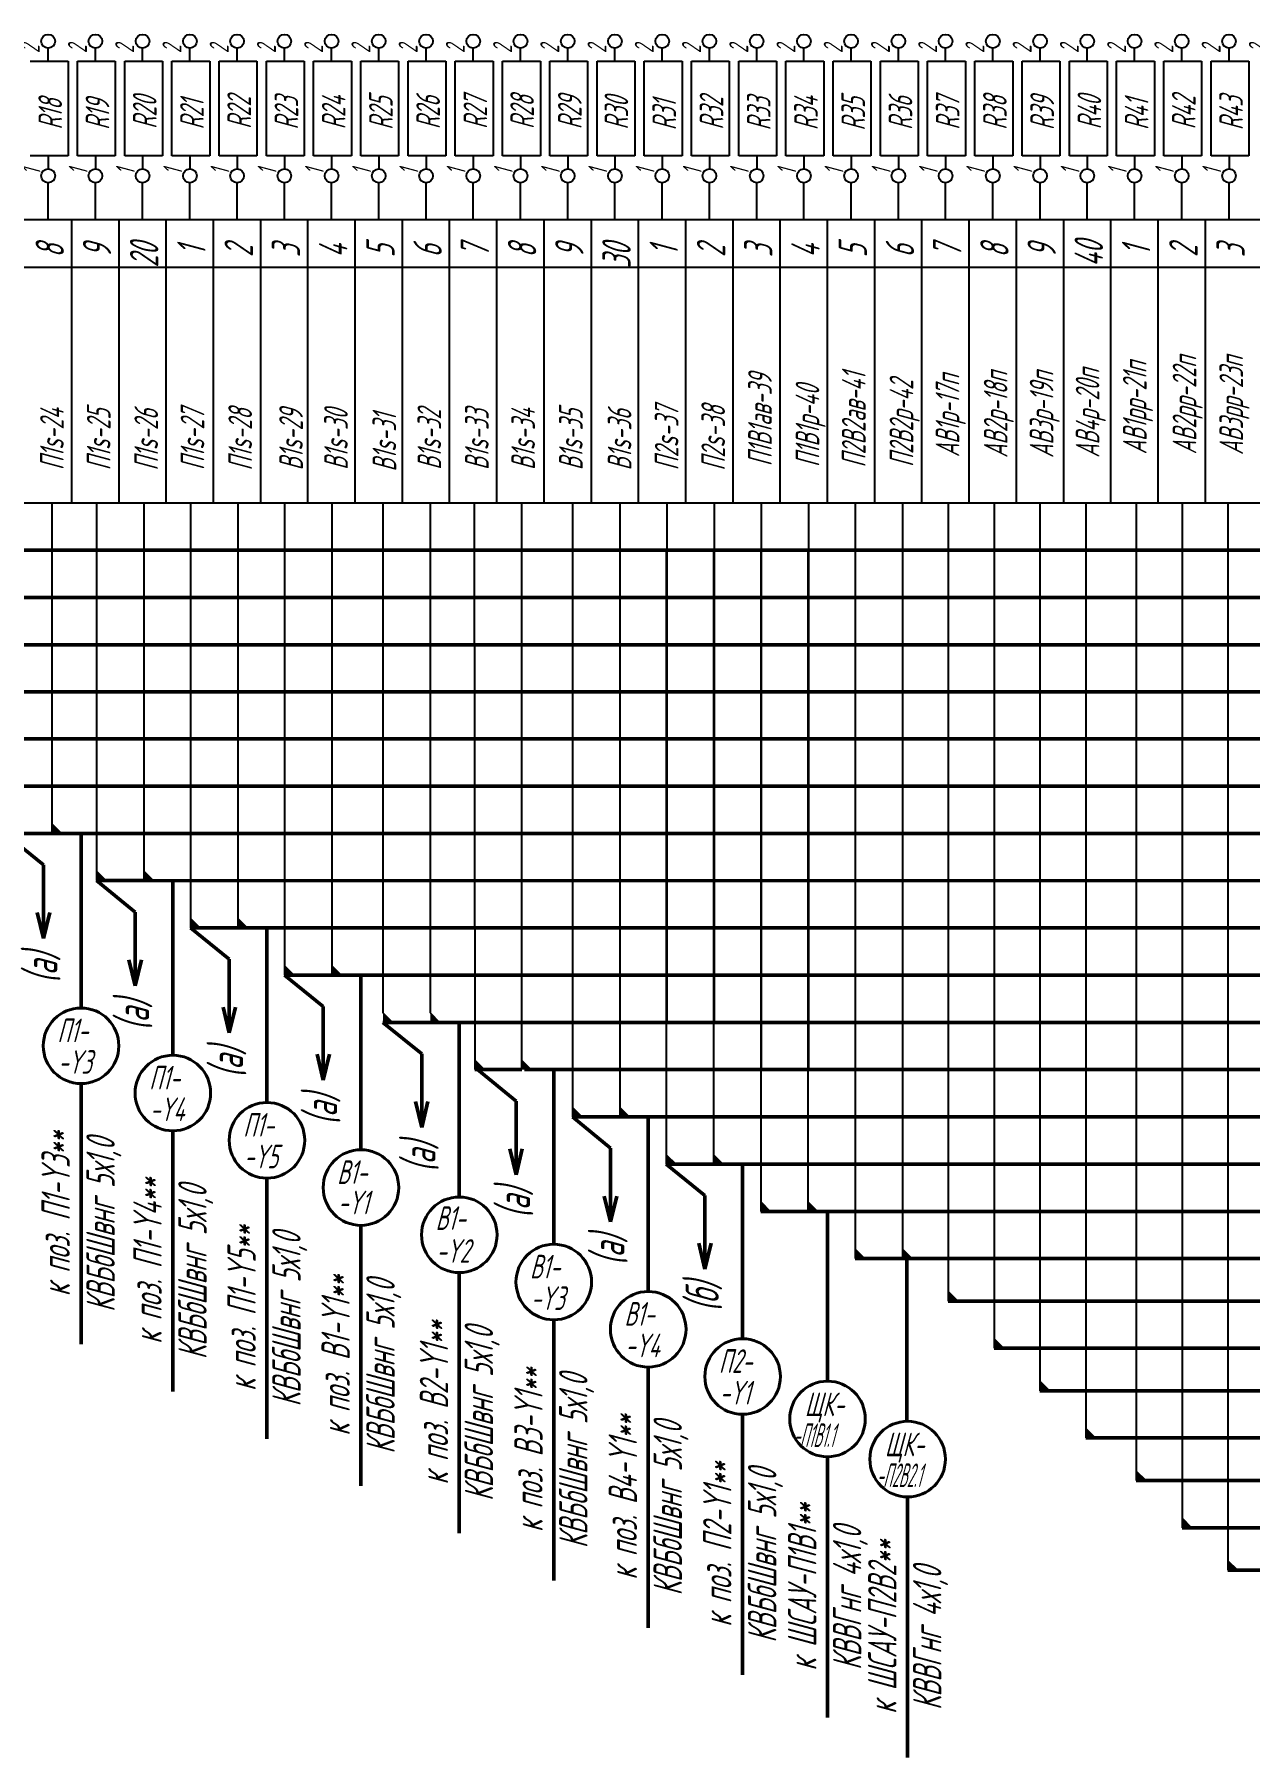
# Model space of a CAD drawing. Header units: millimetres. Extents: x -338 to 6826, y -8218 to 3153.
# Drawn here: x 2224.8 to 2353.5, y -5372.4 to -5190 of the extents above; entities that cross this region are included whole.
import ezdxf
from ezdxf.enums import TextEntityAlignment as Align

# ---------------------------------------------------------------- set-up
doc = ezdxf.new("R2010")
doc.units = ezdxf.units.MM
doc.layers.add('ТЕКСТ', color=2, linetype='Continuous')
doc.layers.add('Текст_КИП', color=2, linetype='Continuous', lineweight=25)
doc.layers.add('Эл.кабель', color=2, linetype='Continuous', lineweight=50)
doc.styles.add('Simplex', font='simplex.shx', dxfattribs={"width": 0.7, "oblique": 15})

msp = doc.modelspace()

# ---------------------------------------------------------------- hatches: boundary and pattern name
for color, points in [(3, [(2226.68, -5273.59), (2227.68, -5274.59), (2226.68, -5274.59)]), (3, [(2231.4, -5278.59), (2232.4, -5279.59), (2231.4, -5279.59)]), (3, [(2236.4, -5278.59), (2237.4, -5279.59), (2236.4, -5279.59)]), (3, [(2241.35, -5283.59), (2242.35, -5284.59), (2241.35, -5284.59)]), (3, [(2246.35, -5283.59), (2247.35, -5284.59), (2246.35, -5284.59)]), (3, [(2251.3, -5288.59), (2252.3, -5289.59), (2251.3, -5289.59)]), (3, [(2256.3, -5288.59), (2257.3, -5289.59), (2256.3, -5289.59)]), (3, [(2261.72, -5293.59), (2262.72, -5294.59), (2261.72, -5294.59)]), (3, [(2266.72, -5293.59), (2267.72, -5294.59), (2266.72, -5294.59)]), (3, [(2271.43, -5298.59), (2272.43, -5299.59), (2271.43, -5299.59)]), (3, [(2276.37, -5298.59), (2277.37, -5299.59), (2276.37, -5299.59)]), (3, [(2281.78, -5303.59), (2282.78, -5304.59), (2281.78, -5304.59)]), (3, [(2286.78, -5303.59), (2287.78, -5304.59), (2286.78, -5304.59)]), (3, [(2291.71, -5308.59), (2292.71, -5309.59), (2291.71, -5309.59)]), (3, [(2296.71, -5308.59), (2297.71, -5309.59), (2296.71, -5309.59)]), (3, [(2301.71, -5313.59), (2302.71, -5314.59), (2301.71, -5314.59)]), (3, [(2306.71, -5313.59), (2307.71, -5314.59), (2306.71, -5314.59)]), (3, [(2311.71, -5318.59), (2312.71, -5319.59), (2311.71, -5319.59)]), (3, [(2316.71, -5318.59), (2317.71, -5319.59), (2316.71, -5319.59)]), (256, [(2322.56, -5324.08), (2321.56, -5323.08), (2321.56, -5324.08)]), (256, [(2327.41, -5329.08), (2326.41, -5328.08), (2326.41, -5329.08)]), (256, [(2332.27, -5333.57), (2331.27, -5332.57), (2331.27, -5333.57)]), (256, [(2337.12, -5338.57), (2336.12, -5337.57), (2336.12, -5338.57)]), (256, [(2342.46, -5343.07), (2341.46, -5342.07), (2341.46, -5343.07)]), (256, [(2347.31, -5348.07), (2346.31, -5347.07), (2346.31, -5348.07)]), (256, [(2352.17, -5352.56), (2351.17, -5351.56), (2351.17, -5352.56)])]:
    msp.add_hatch(color=color).paths.add_polyline_path(points)

# ---------------------------------------------------------------- linework, layer by layer
for p, q in [((2226.28, -5192.88), (2226.28, -5191.49)), ((2231.28, -5192.88), (2231.28, -5191.49)), ((2236.28, -5192.88), (2236.28, -5191.49)), ((2241.28, -5192.88), (2241.28, -5191.49)), ((2246.28, -5192.88), (2246.28, -5191.49)), ((2251.28, -5192.88), (2251.28, -5191.49)), ((2256.28, -5192.88), (2256.28, -5191.49)), ((2261.28, -5192.88), (2261.28, -5191.49)), ((2266.28, -5192.88), (2266.28, -5191.49)), ((2271.28, -5192.88), (2271.28, -5191.49)), ((2276.28, -5192.88), (2276.28, -5191.49)), ((2281.28, -5192.88), (2281.28, -5191.49)), ((2286.28, -5192.88), (2286.28, -5191.49)), ((2291.28, -5192.88), (2291.28, -5191.49)), ((2296.28, -5192.88), (2296.28, -5191.49)), ((2301.28, -5192.88), (2301.28, -5191.49)), ((2306.28, -5192.88), (2306.28, -5191.49)), ((2311.28, -5192.88), (2311.28, -5191.49)), ((2316.28, -5192.88), (2316.28, -5191.49)), ((2321.28, -5192.88), (2321.28, -5191.49)), ((2326.28, -5192.88), (2326.28, -5191.49)), ((2331.28, -5192.88), (2331.28, -5191.49)), ((2336.28, -5192.88), (2336.28, -5191.49)), ((2341.28, -5192.88), (2341.28, -5191.49)), ((2346.28, -5192.88), (2346.28, -5191.49)), ((2351.28, -5192.88), (2351.28, -5191.49)), ((2226.28, -5202.88), (2226.28, -5204.27)), ((2231.28, -5202.88), (2231.28, -5204.27)), ((2236.28, -5202.88), (2236.28, -5204.27)), ((2241.28, -5202.88), (2241.28, -5204.27)), ((2246.28, -5202.88), (2246.28, -5204.27)), ((2251.28, -5202.88), (2251.28, -5204.27)), ((2256.28, -5202.88), (2256.28, -5204.27)), ((2261.28, -5202.88), (2261.28, -5204.27)), ((2266.28, -5202.88), (2266.28, -5204.27)), ((2271.28, -5202.88), (2271.28, -5204.27)), ((2276.28, -5202.88), (2276.28, -5204.27)), ((2281.28, -5202.88), (2281.28, -5204.27)), ((2286.28, -5202.88), (2286.28, -5204.27)), ((2291.28, -5202.88), (2291.28, -5204.27)), ((2296.28, -5202.88), (2296.28, -5204.27)), ((2301.28, -5202.88), (2301.28, -5204.27)), ((2306.28, -5202.88), (2306.28, -5204.27)), ((2311.28, -5202.88), (2311.28, -5204.27)), ((2316.28, -5202.88), (2316.28, -5204.27)), ((2321.28, -5202.88), (2321.28, -5204.27)), ((2326.28, -5202.88), (2326.28, -5204.27)), ((2331.28, -5202.88), (2331.28, -5204.27)), ((2336.28, -5202.88), (2336.28, -5204.27)), ((2341.28, -5202.88), (2341.28, -5204.27)), ((2346.28, -5202.88), (2346.28, -5204.27)), ((2351.28, -5202.88), (2351.28, -5204.27)), ((2322.56, -5324.08), (2321.56, -5323.08)), ((2327.41, -5329.08), (2326.41, -5328.08)), ((2332.27, -5333.57), (2331.27, -5332.57)), ((2337.12, -5338.57), (2336.12, -5337.57)), ((2342.46, -5343.07), (2341.46, -5342.07)), ((2347.31, -5348.07), (2346.31, -5347.07)), ((2352.17, -5352.56), (2351.17, -5351.56))]:
    msp.add_line(p, q)
at = {"linetype": 'Continuous', "lineweight": -3}
for p, q in [((2224.38, -5192.88), (2228.38, -5192.88)), ((2228.38, -5192.88), (2228.38, -5202.88)), ((2229.38, -5202.88), (2229.38, -5192.88)), ((2229.38, -5192.88), (2233.38, -5192.88)), ((2233.38, -5192.88), (2233.38, -5202.88)), ((2234.38, -5202.88), (2234.38, -5192.88)), ((2234.38, -5192.88), (2238.38, -5192.88)), ((2238.38, -5192.88), (2238.38, -5202.88)), ((2239.38, -5202.88), (2239.38, -5192.88)), ((2239.38, -5192.88), (2243.38, -5192.88)), ((2243.38, -5192.88), (2243.38, -5202.88)), ((2244.38, -5202.88), (2244.38, -5192.88)), ((2244.38, -5192.88), (2248.38, -5192.88)), ((2248.38, -5192.88), (2248.38, -5202.88)), ((2249.38, -5202.88), (2249.38, -5192.88)), ((2249.38, -5192.88), (2253.38, -5192.88)), ((2253.38, -5192.88), (2253.38, -5202.88)), ((2254.38, -5202.88), (2254.38, -5192.88)), ((2254.38, -5192.88), (2258.38, -5192.88)), ((2258.38, -5192.88), (2258.38, -5202.88)), ((2259.38, -5202.88), (2259.38, -5192.88)), ((2259.38, -5192.88), (2263.38, -5192.88)), ((2263.38, -5192.88), (2263.38, -5202.88)), ((2264.38, -5202.88), (2264.38, -5192.88)), ((2264.38, -5192.88), (2268.38, -5192.88)), ((2268.38, -5192.88), (2268.38, -5202.88)), ((2269.38, -5202.88), (2269.38, -5192.88)), ((2269.38, -5192.88), (2273.38, -5192.88)), ((2273.38, -5192.88), (2273.38, -5202.88)), ((2274.38, -5202.88), (2274.38, -5192.88)), ((2274.38, -5192.88), (2278.38, -5192.88)), ((2278.38, -5192.88), (2278.38, -5202.88)), ((2279.38, -5202.88), (2279.38, -5192.88)), ((2279.38, -5192.88), (2283.38, -5192.88)), ((2283.38, -5192.88), (2283.38, -5202.88)), ((2284.38, -5202.88), (2284.38, -5192.88)), ((2284.38, -5192.88), (2288.38, -5192.88)), ((2288.38, -5192.88), (2288.38, -5202.88)), ((2289.38, -5202.88), (2289.38, -5192.88)), ((2289.38, -5192.88), (2293.38, -5192.88)), ((2293.38, -5192.88), (2293.38, -5202.88)), ((2294.38, -5202.88), (2294.38, -5192.88)), ((2294.38, -5192.88), (2298.38, -5192.88)), ((2298.38, -5192.88), (2298.38, -5202.88)), ((2299.38, -5202.88), (2299.38, -5192.88)), ((2299.38, -5192.88), (2303.38, -5192.88)), ((2303.38, -5192.88), (2303.38, -5202.88)), ((2304.38, -5202.88), (2304.38, -5192.88)), ((2304.38, -5192.88), (2308.38, -5192.88)), ((2308.38, -5192.88), (2308.38, -5202.88)), ((2309.38, -5202.88), (2309.38, -5192.88)), ((2309.38, -5192.88), (2313.38, -5192.88)), ((2313.38, -5192.88), (2313.38, -5202.88)), ((2314.38, -5202.88), (2314.38, -5192.88)), ((2314.38, -5192.88), (2318.38, -5192.88)), ((2318.38, -5192.88), (2318.38, -5202.88)), ((2319.38, -5202.88), (2319.38, -5192.88)), ((2319.38, -5192.88), (2323.38, -5192.88)), ((2323.38, -5192.88), (2323.38, -5202.88)), ((2324.38, -5202.88), (2324.38, -5192.88)), ((2324.38, -5192.88), (2328.38, -5192.88)), ((2328.38, -5192.88), (2328.38, -5202.88)), ((2329.38, -5202.88), (2329.38, -5192.88)), ((2329.38, -5192.88), (2333.38, -5192.88)), ((2333.38, -5192.88), (2333.38, -5202.88)), ((2334.38, -5202.88), (2334.38, -5192.88)), ((2334.38, -5192.88), (2338.38, -5192.88)), ((2338.38, -5192.88), (2338.38, -5202.88)), ((2339.38, -5202.88), (2339.38, -5192.88)), ((2339.38, -5192.88), (2343.38, -5192.88)), ((2343.38, -5192.88), (2343.38, -5202.88)), ((2344.38, -5202.88), (2344.38, -5192.88)), ((2344.38, -5192.88), (2348.38, -5192.88)), ((2348.38, -5192.88), (2348.38, -5202.88)), ((2349.38, -5202.88), (2349.38, -5192.88)), ((2349.38, -5192.88), (2353.38, -5192.88)), ((2353.38, -5192.88), (2353.38, -5202.88)), ((2228.38, -5202.88), (2224.38, -5202.88)), ((2233.38, -5202.88), (2229.38, -5202.88)), ((2238.38, -5202.88), (2234.38, -5202.88)), ((2243.38, -5202.88), (2239.38, -5202.88)), ((2248.38, -5202.88), (2244.38, -5202.88)), ((2253.38, -5202.88), (2249.38, -5202.88)), ((2258.38, -5202.88), (2254.38, -5202.88)), ((2263.38, -5202.88), (2259.38, -5202.88)), ((2268.38, -5202.88), (2264.38, -5202.88)), ((2273.38, -5202.88), (2269.38, -5202.88)), ((2278.38, -5202.88), (2274.38, -5202.88)), ((2283.38, -5202.88), (2279.38, -5202.88)), ((2288.38, -5202.88), (2284.38, -5202.88)), ((2293.38, -5202.88), (2289.38, -5202.88)), ((2298.38, -5202.88), (2294.38, -5202.88)), ((2303.38, -5202.88), (2299.38, -5202.88)), ((2308.38, -5202.88), (2304.38, -5202.88)), ((2313.38, -5202.88), (2309.38, -5202.88)), ((2318.38, -5202.88), (2314.38, -5202.88)), ((2323.38, -5202.88), (2319.38, -5202.88)), ((2328.38, -5202.88), (2324.38, -5202.88)), ((2333.38, -5202.88), (2329.38, -5202.88)), ((2338.38, -5202.88), (2334.38, -5202.88)), ((2343.38, -5202.88), (2339.38, -5202.88)), ((2348.38, -5202.88), (2344.38, -5202.88)), ((2353.38, -5202.88), (2349.38, -5202.88))]:
    msp.add_line(p, q, dxfattribs=at)
at = {"color": 3}
for p, q in [((2226.28, -5209.62), (2226.28, -5205.72)), ((2231.28, -5209.62), (2231.28, -5205.72)), ((2236.28, -5209.62), (2236.28, -5205.72)), ((2241.28, -5209.62), (2241.28, -5205.72)), ((2246.28, -5209.62), (2246.28, -5205.72)), ((2251.28, -5209.62), (2251.28, -5205.72)), ((2256.28, -5209.62), (2256.28, -5205.72)), ((2261.28, -5209.62), (2261.28, -5205.72)), ((2266.28, -5209.62), (2266.28, -5205.72)), ((2271.28, -5209.62), (2271.28, -5205.72)), ((2276.28, -5209.62), (2276.28, -5205.72)), ((2281.28, -5209.62), (2281.28, -5205.72)), ((2286.28, -5209.62), (2286.28, -5205.72)), ((2291.28, -5209.62), (2291.28, -5205.72)), ((2296.28, -5209.62), (2296.28, -5205.72)), ((2301.28, -5209.62), (2301.28, -5205.72)), ((2306.28, -5209.62), (2306.28, -5205.72)), ((2311.28, -5209.62), (2311.28, -5205.72)), ((2316.28, -5209.62), (2316.28, -5205.72)), ((2321.28, -5209.62), (2321.28, -5205.72)), ((2326.28, -5209.62), (2326.28, -5205.72)), ((2331.28, -5209.62), (2331.28, -5205.72)), ((2336.28, -5209.62), (2336.28, -5205.72)), ((2341.28, -5209.62), (2341.28, -5205.72)), ((2346.28, -5209.62), (2346.28, -5205.72)), ((2351.28, -5209.62), (2351.28, -5205.72)), ((2226.68, -5273.59), (2227.68, -5274.59)), ((2231.4, -5278.59), (2232.4, -5279.59)), ((2236.4, -5278.59), (2237.4, -5279.59)), ((2241.35, -5283.59), (2242.35, -5284.59)), ((2246.35, -5283.59), (2247.35, -5284.59)), ((2251.3, -5288.59), (2252.3, -5289.59)), ((2256.3, -5288.59), (2257.3, -5289.59)), ((2261.72, -5293.59), (2262.72, -5294.59)), ((2266.72, -5293.59), (2267.72, -5294.59)), ((2271.43, -5298.59), (2272.43, -5299.59)), ((2276.37, -5298.59), (2277.37, -5299.59)), ((2281.78, -5303.59), (2282.78, -5304.59)), ((2286.78, -5303.59), (2287.78, -5304.59)), ((2291.71, -5308.59), (2292.71, -5309.59)), ((2296.71, -5308.59), (2297.71, -5309.59)), ((2301.71, -5313.59), (2302.71, -5314.59)), ((2306.71, -5313.59), (2307.71, -5314.59)), ((2311.71, -5318.59), (2312.71, -5319.59)), ((2316.71, -5318.59), (2317.71, -5319.59))]:
    msp.add_line(p, q, dxfattribs=at)
at = {"color": 2}
for p, q in [((2133.78, -5209.62), (2718.78, -5209.62)), ((2228.78, -5239.62), (2228.78, -5209.62)), ((2233.78, -5239.62), (2233.78, -5209.62)), ((2238.78, -5239.62), (2238.78, -5209.62)), ((2243.78, -5239.62), (2243.78, -5209.62)), ((2248.78, -5239.62), (2248.78, -5209.62)), ((2253.78, -5239.62), (2253.78, -5209.62)), ((2258.78, -5239.62), (2258.78, -5209.62)), ((2263.78, -5239.62), (2263.78, -5209.62)), ((2268.78, -5239.62), (2268.78, -5209.62)), ((2273.78, -5239.62), (2273.78, -5209.62)), ((2278.78, -5239.62), (2278.78, -5209.62)), ((2283.78, -5239.62), (2283.78, -5209.62)), ((2288.78, -5239.62), (2288.78, -5209.62)), ((2293.78, -5239.62), (2293.78, -5209.62)), ((2298.78, -5239.62), (2298.78, -5209.62)), ((2303.78, -5239.62), (2303.78, -5209.62)), ((2308.78, -5239.62), (2308.78, -5209.62)), ((2313.78, -5239.62), (2313.78, -5209.62)), ((2318.78, -5239.62), (2318.78, -5209.62)), ((2323.78, -5239.62), (2323.78, -5209.62)), ((2328.78, -5239.62), (2328.78, -5209.62)), ((2333.78, -5239.62), (2333.78, -5209.62)), ((2338.78, -5239.62), (2338.78, -5209.62)), ((2338.78, -5239.62), (2338.78, -5209.62)), ((2343.78, -5239.62), (2343.78, -5209.62)), ((2348.78, -5239.62), (2348.78, -5209.62)), ((2138.78, -5214.65), (2663.78, -5214.65)), ((2138.78, -5214.65), (2713.78, -5214.65)), ((2133.78, -5239.62), (2718.78, -5239.62))]:
    msp.add_line(p, q, dxfattribs=at)
at = {"color": 2, "ltscale": 0.5}
for p, q in [((2226.68, -5239.62), (2226.68, -5249.59)), ((2231.4, -5239.62), (2231.4, -5249.59)), ((2236.4, -5239.62), (2236.4, -5249.59)), ((2241.35, -5239.62), (2241.35, -5249.59)), ((2246.35, -5239.62), (2246.35, -5249.59)), ((2251.3, -5239.62), (2251.3, -5289.59)), ((2256.3, -5239.62), (2256.3, -5289.59)), ((2261.72, -5239.62), (2261.72, -5293.59)), ((2266.72, -5239.62), (2266.72, -5293.59)), ((2271.37, -5239.59), (2271.43, -5299.59)), ((2276.37, -5239.59), (2276.37, -5299.59)), ((2281.78, -5239.59), (2281.78, -5304.59)), ((2286.78, -5239.59), (2286.78, -5304.59)), ((2291.78, -5239.59), (2291.78, -5294.59)), ((2296.78, -5239.59), (2296.78, -5294.59)), ((2301.77, -5239.59), (2301.77, -5299.59)), ((2306.77, -5239.59), (2306.77, -5299.59)), ((2311.71, -5239.62), (2311.71, -5314.59)), ((2316.71, -5239.62), (2316.71, -5314.59)), ((2321.56, -5239.62), (2321.56, -5324.08)), ((2326.41, -5239.62), (2326.41, -5329.08)), ((2331.27, -5239.62), (2331.27, -5333.57)), ((2336.12, -5239.62), (2336.12, -5338.57)), ((2341.46, -5239.62), (2341.46, -5343.07)), ((2346.31, -5239.62), (2346.31, -5348.07)), ((2351.17, -5239.62), (2351.17, -5352.56)), ((2291.71, -5244.59), (2291.71, -5309.59)), ((2296.71, -5244.59), (2296.71, -5309.59)), ((2301.71, -5244.59), (2301.71, -5309.59)), ((2306.71, -5244.59), (2306.71, -5309.59)), ((2226.68, -5249.59), (2226.68, -5254.59)), ((2231.4, -5249.59), (2231.4, -5254.59)), ((2236.4, -5249.59), (2236.4, -5254.59)), ((2241.35, -5249.59), (2241.35, -5254.59)), ((2246.35, -5249.59), (2246.35, -5254.59)), ((2226.68, -5254.59), (2226.68, -5264.59)), ((2231.4, -5254.59), (2231.4, -5264.59)), ((2236.4, -5254.59), (2236.4, -5264.59)), ((2241.35, -5254.59), (2241.35, -5264.59)), ((2246.35, -5254.59), (2246.35, -5264.59)), ((2226.68, -5264.59), (2226.68, -5269.59)), ((2231.4, -5264.59), (2231.4, -5269.59)), ((2236.4, -5264.59), (2236.4, -5269.59)), ((2241.35, -5264.59), (2241.35, -5269.59)), ((2246.35, -5264.59), (2246.35, -5269.59)), ((2226.68, -5269.59), (2226.68, -5274.59)), ((2231.4, -5269.59), (2231.4, -5274.59)), ((2236.4, -5269.59), (2236.4, -5274.59)), ((2241.35, -5269.59), (2241.35, -5274.59)), ((2246.35, -5269.59), (2246.35, -5274.59)), ((2231.4, -5274.59), (2231.4, -5279.59)), ((2236.4, -5274.59), (2236.4, -5279.59)), ((2241.35, -5274.59), (2241.35, -5279.59)), ((2246.35, -5274.59), (2246.35, -5279.59)), ((2241.35, -5279.59), (2241.35, -5284.59)), ((2246.35, -5279.59), (2246.35, -5284.59)), ((2301.71, -5309.59), (2301.71, -5314.59)), ((2306.71, -5309.59), (2306.71, -5314.59)), ((2311.71, -5314.59), (2311.71, -5319.59)), ((2316.71, -5314.59), (2316.71, -5319.59))]:
    msp.add_line(p, q, dxfattribs=at)
for centre in [(2226.28, -5190.76), (2231.28, -5190.76), (2236.28, -5190.76), (2241.28, -5190.76), (2246.28, -5190.76), (2251.28, -5190.76), (2256.28, -5190.76), (2261.28, -5190.76), (2266.28, -5190.76), (2271.28, -5190.76), (2276.28, -5190.76), (2281.28, -5190.76), (2286.28, -5190.76), (2291.28, -5190.76), (2296.28, -5190.76), (2301.28, -5190.76), (2306.28, -5190.76), (2311.28, -5190.76), (2316.28, -5190.76), (2321.28, -5190.76), (2326.28, -5190.76), (2331.28, -5190.76), (2336.28, -5190.76), (2341.28, -5190.76), (2346.28, -5190.76), (2351.28, -5190.76), (2226.28, -5205), (2231.28, -5205), (2236.28, -5205), (2241.28, -5205), (2246.28, -5205), (2251.28, -5205), (2256.28, -5205), (2261.28, -5205), (2266.28, -5205), (2271.28, -5205), (2276.28, -5205), (2281.28, -5205), (2286.28, -5205), (2291.28, -5205), (2296.28, -5205), (2301.28, -5205), (2306.28, -5205), (2311.28, -5205), (2316.28, -5205), (2321.28, -5205), (2326.28, -5205), (2331.28, -5205), (2336.28, -5205), (2341.28, -5205), (2346.28, -5205), (2351.28, -5205)]:
    msp.add_circle(centre, 0.726)
at = {"layer": 'Эл.кабель', "color": 3}
for p, q in [((2140.64, -5244.62), (2446.73, -5244.62)), ((2146.29, -5249.62), (2452.19, -5249.62)), ((2156.25, -5254.65), (2457.19, -5254.65)), ((2166.27, -5259.59), (2462.19, -5259.59)), ((2206.27, -5264.59), (2467.19, -5264.59)), ((2216.68, -5269.59), (2472.19, -5269.59)), ((2221.68, -5274.59), (2226.68, -5274.59)), ((2226.68, -5274.59), (2477.19, -5274.59)), ((2231.4, -5279.59), (2236.4, -5279.59)), ((2236.4, -5279.59), (2482.19, -5279.61)), ((2241.35, -5284.59), (2246.35, -5284.59)), ((2246.35, -5284.59), (2487.19, -5284.59)), ((2251.3, -5289.59), (2256.3, -5289.59)), ((2256.3, -5289.59), (2492.19, -5289.59)), ((2261.72, -5294.59), (2266.72, -5294.59)), ((2266.72, -5294.59), (2497.19, -5294.59)), ((2271.43, -5299.59), (2276.43, -5299.59)), ((2276.71, -5299.59), (2502.08, -5299.59)), ((2281.78, -5304.59), (2286.78, -5304.59)), ((2286.71, -5304.59), (2506.69, -5304.59)), ((2291.71, -5309.59), (2296.71, -5309.59)), ((2296.71, -5309.59), (2511.48, -5309.59)), ((2301.71, -5314.59), (2517, -5314.59)), ((2311.71, -5319.59), (2521.64, -5319.59))]:
    msp.add_line(p, q, dxfattribs=at)
at = {"layer": 'Эл.кабель'}
for p, q in [((2221.68, -5274.59), (2225.78, -5277.91)), ((2229.76, -5293.07), (2229.76, -5274.59)), ((2225.78, -5277.91), (2225.78, -5285.71)), ((2231.4, -5279.59), (2235.5, -5282.91)), ((2239.48, -5298.07), (2239.48, -5279.59)), ((2225.78, -5285.71), (2225.11, -5282.97)), ((2225.78, -5285.71), (2226.44, -5282.97)), ((2235.5, -5282.91), (2235.5, -5290.71)), ((2241.35, -5284.59), (2245.45, -5287.91)), ((2249.44, -5303.07), (2249.44, -5284.59)), ((2235.5, -5290.71), (2234.83, -5287.97)), ((2235.5, -5290.71), (2236.16, -5287.97)), ((2245.45, -5287.91), (2245.45, -5295.71)), ((2251.3, -5289.59), (2255.4, -5292.91)), ((2259.39, -5308.07), (2259.39, -5289.59)), ((2245.45, -5295.71), (2244.79, -5292.97)), ((2245.45, -5295.71), (2246.11, -5292.97)), ((2255.4, -5292.91), (2255.4, -5300.71)), ((2261.72, -5294.59), (2265.82, -5297.91)), ((2269.8, -5313.07), (2269.8, -5294.59)), ((2255.4, -5300.71), (2254.74, -5297.97)), ((2255.4, -5300.71), (2256.07, -5297.97)), ((2265.82, -5297.91), (2265.82, -5305.71)), ((2229.76, -5301.07), (2229.76, -5328.65)), ((2271.71, -5299.59), (2275.81, -5302.91)), ((2279.8, -5318.07), (2279.8, -5299.59)), ((2265.82, -5305.71), (2265.15, -5302.97)), ((2265.82, -5305.71), (2266.48, -5302.97)), ((2275.81, -5302.91), (2275.81, -5310.71)), ((2281.78, -5304.59), (2285.81, -5307.91)), ((2289.8, -5323.07), (2289.8, -5304.59)), ((2239.48, -5306.07), (2239.48, -5333.65)), ((2275.81, -5310.71), (2275.15, -5307.97)), ((2275.81, -5310.71), (2276.47, -5307.97)), ((2285.81, -5307.91), (2285.81, -5315.71)), ((2291.71, -5309.59), (2295.8, -5312.91)), ((2299.79, -5328.07), (2299.79, -5309.59)), ((2249.44, -5311.07), (2249.44, -5338.65)), ((2285.81, -5315.71), (2285.15, -5312.97)), ((2285.81, -5315.71), (2286.47, -5312.97)), ((2295.8, -5312.91), (2295.8, -5320.71)), ((2308.78, -5332.56), (2308.78, -5314.59)), ((2259.39, -5316.07), (2259.39, -5343.65)), ((2295.8, -5320.71), (2295.14, -5317.97)), ((2295.8, -5320.71), (2296.47, -5317.97)), ((2269.8, -5321.07), (2269.8, -5348.65)), ((2317.17, -5336.81), (2317.17, -5319.59)), ((2321.56, -5324.08), (2526.89, -5324.08)), ((2279.8, -5326.07), (2279.8, -5353.65)), ((2326.41, -5329.08), (2531.89, -5329.08)), ((2289.8, -5331.07), (2289.8, -5358.65)), ((2331.27, -5333.57), (2536.89, -5333.57)), ((2299.79, -5336.07), (2299.79, -5363.65)), ((2336.12, -5338.57), (2541.89, -5338.57)), ((2308.78, -5340.56), (2308.78, -5368.15)), ((2317.26, -5344.81), (2317.26, -5372.39)), ((2341.46, -5343.07), (2546.89, -5343.07)), ((2346.31, -5348.07), (2551.89, -5348.07)), ((2351.17, -5352.56), (2556.89, -5352.56))]:
    msp.add_line(p, q, dxfattribs=at)
at = {"layer": 'Эл.кабель', "lineweight": 40}
for centre in [(2229.76, -5297.07), (2239.48, -5302.07), (2249.44, -5307.07), (2259.39, -5312.07), (2269.8, -5317.07), (2279.8, -5322.07), (2289.8, -5327.07), (2299.79, -5332.07), (2308.78, -5336.56), (2317.26, -5340.81)]:
    msp.add_circle(centre, 4, dxfattribs=at)

# ---------------------------------------------------------------- texts
at = {"layer": 'ТЕКСТ', "style": 'Simplex', "oblique": 15, "width": 0.6}
for s, height, p in [('2', 2, (2225.38, -5192.02)), ('2', 2, (2230.38, -5192.02)), ('2', 2, (2235.38, -5192.02)), ('2', 2, (2240.38, -5192.02)), ('2', 2, (2245.38, -5192.02)), ('2', 2, (2250.38, -5192.02)), ('2', 2, (2255.38, -5192.02)), ('2', 2, (2260.38, -5192.02)), ('2', 2, (2265.38, -5192.02)), ('2', 2, (2270.38, -5192.02)), ('2', 2, (2275.38, -5192.02)), ('2', 2, (2280.38, -5192.02)), ('2', 2, (2285.38, -5192.02)), ('2', 2, (2290.38, -5192.02)), ('2', 2, (2295.38, -5192.02)), ('2', 2, (2300.38, -5192.02)), ('2', 2, (2305.38, -5192.02)), ('2', 2, (2310.38, -5192.02)), ('2', 2, (2315.38, -5192.02)), ('2', 2, (2320.38, -5192.02)), ('2', 2, (2325.38, -5192.02)), ('2', 2, (2330.38, -5192.02)), ('2', 2, (2335.38, -5192.02)), ('2', 2, (2340.38, -5192.02)), ('2', 2, (2345.38, -5192.02)), ('2', 2, (2350.38, -5192.02)), ('2', 2, (2355.38, -5192.02)), ('1', 2, (2225.46, -5204.9)), ('1', 2, (2230.46, -5204.9)), ('1', 2, (2235.46, -5204.9)), ('1', 2, (2240.46, -5204.9)), ('1', 2, (2245.46, -5204.9)), ('1', 2, (2250.46, -5204.9)), ('1', 2, (2255.46, -5204.9)), ('1', 2, (2260.46, -5204.9)), ('1', 2, (2265.46, -5204.9)), ('1', 2, (2270.46, -5204.9)), ('1', 2, (2275.46, -5204.9)), ('1', 2, (2280.46, -5204.9)), ('1', 2, (2285.46, -5204.9)), ('1', 2, (2290.46, -5204.9)), ('1', 2, (2295.46, -5204.9)), ('1', 2, (2300.46, -5204.9)), ('1', 2, (2305.46, -5204.9)), ('1', 2, (2310.46, -5204.9)), ('1', 2, (2315.46, -5204.9)), ('1', 2, (2320.46, -5204.9)), ('1', 2, (2325.46, -5204.9)), ('1', 2, (2330.46, -5204.9)), ('1', 2, (2335.46, -5204.9)), ('1', 2, (2340.46, -5204.9)), ('1', 2, (2345.46, -5204.9)), ('1', 2, (2350.46, -5204.9)), ('20', 3, (2237.94, -5214.7)), ('40', 3, (2337.94, -5214.63)), ('30', 3, (2287.94, -5214.78))]:
    msp.add_text(s, height=height, rotation=90, dxfattribs=at).set_placement(p)
for s, height, p in [('R18', 2.5, (2227.75, -5198.48)), ('R19', 2.5, (2232.75, -5198.52)), ('R20', 2.5, (2237.75, -5198.31)), ('R21', 2.5, (2242.75, -5198.52)), ('R22', 2.5, (2247.75, -5198.31)), ('R23', 2.5, (2252.75, -5198.38)), ('R24', 2.5, (2257.75, -5198.31)), ('R25', 2.5, (2262.75, -5198.38)), ('R26', 2.5, (2267.75, -5198.31)), ('R27', 2.5, (2272.75, -5198.31)), ('R28', 2.5, (2277.7, -5198.27)), ('R29', 2.5, (2282.75, -5198.31)), ('R30', 2.5, (2287.68, -5198.38)), ('R31', 2.5, (2292.75, -5198.59)), ('R32', 2.5, (2297.75, -5198.38)), ('R33', 2.5, (2302.75, -5198.45)), ('R34', 2.5, (2307.75, -5198.38)), ('R35', 2.5, (2312.75, -5198.45)), ('R36', 2.5, (2317.75, -5198.38)), ('R37', 2.5, (2322.75, -5198.38)), ('R38', 2.5, (2327.75, -5198.34)), ('R39', 2.5, (2332.75, -5198.38)), ('R40', 2.5, (2337.75, -5198.31)), ('R41', 2.5, (2342.75, -5198.52)), ('R42', 2.5, (2347.74, -5198.31)), ('R43', 2.5, (2352.75, -5198.38)), ('5', 3, (2262.95, -5212.95)), ('7', 3, (2272.95, -5212.95)), ('5', 3, (2312.95, -5212.95)), ('7', 3, (2322.95, -5212.95)), ('8', 3, (2227.95, -5212.95)), ('9', 3, (2232.95, -5212.95)), ('1', 3, (2242.95, -5212.95)), ('2', 3, (2247.95, -5212.95)), ('3', 3, (2252.95, -5212.95)), ('4', 3, (2257.95, -5212.95)), ('6', 3, (2267.95, -5212.95)), ('8', 3, (2277.95, -5212.95)), ('9', 3, (2282.95, -5212.95)), ('1', 3, (2292.95, -5212.95)), ('2', 3, (2297.95, -5212.95)), ('3', 3, (2302.95, -5212.95)), ('4', 3, (2307.95, -5212.95)), ('6', 3, (2317.95, -5212.95)), ('8', 3, (2327.95, -5212.95)), ('9', 3, (2332.95, -5212.95)), ('1', 3, (2342.95, -5212.95)), ('2', 3, (2347.95, -5212.95)), ('3', 3, (2352.95, -5212.95)), ('П1В1ав-39', 2.5, (2302.88, -5230.85)), ('П2В2ав-41', 2.5, (2312.81, -5230.85)), ('П2В2р-42', 2.5, (2317.86, -5231.2)), ('П1В1р-40', 2.5, (2307.91, -5231.49)), ('П1s-24', 2.5, (2227.93, -5232.88)), ('П1s-25', 2.5, (2232.88, -5232.92)), ('П1s-26', 2.5, (2237.91, -5232.95)), ('П1s-27', 2.5, (2242.81, -5232.92)), ('П1s-28', 2.5, (2247.86, -5232.92)), ('В1s-29', 2.5, (2253.24, -5232.95)), ('В1s-30', 2.5, (2258, -5232.92)), ('В1s-31', 2.5, (2263.12, -5233.24)), ('В1s-32', 2.5, (2267.88, -5232.92)), ('В1s-33', 2.5, (2272.91, -5232.92)), ('В1s-34', 2.5, (2277.81, -5232.88)), ('В1s-35', 2.5, (2282.86, -5232.92)), ('В1s-36', 2.5, (2288.02, -5232.95)), ('П2s-37', 2.5, (2293, -5232.78)), ('П2s-38', 2.5, (2297.93, -5232.78)), ('к поз. П1-Y3**', 3, (2228.58, -5314.86)), ('к поз. П1-Y4**', 3, (2238.3, -5319.86)), ('к поз. П1-Y5**', 3, (2248.26, -5324.86)), ('к поз. В1-Y1**', 3, (2258.21, -5329.86)), ('к поз. В2-Y1**', 3, (2268.62, -5334.86)), ('к поз. В3-Y1**', 3, (2278.62, -5339.86)), ('к поз. В4-Y1**', 3, (2288.61, -5344.86)), ('к поз. П2-Y1**', 3, (2298.61, -5349.86)), ('к ШСАУ-П1В1**', 3, (2307.6, -5354.36)), ('КВВГнг 4х1,0  ', 3, (2312.35, -5354.36)), ('к ШСАУ-П2В2**', 3, (2316.08, -5358.6)), ('КВВГнг 4х1,0  ', 3, (2320.83, -5358.6))]:
    msp.add_text(s, height=height, rotation=90, dxfattribs=at).set_placement(p, align=Align.CENTER)
for s, p in [('АВ1рр-21п', (2342.55, -5224.67)), ('АВ2рр-22п', (2347.82, -5224.1)), ('АВ3рр-23п', (2352.77, -5224.1)), ('АВ1р-17п', (2322.73, -5226.03)), ('АВ2р-18п', (2327.83, -5225.74)), ('АВ3р-19п', (2332.69, -5225.74)), ('АВ4р-20п', (2337.56, -5225.45))]:
    msp.add_text(s, height=2.5, rotation=90, dxfattribs=at).set_placement(p, align=Align.RIGHT)
at = {"layer": 'ТЕКСТ', "color": 4, "style": 'Simplex', "oblique": 15, "width": 0.6}
for p in [(2233.33, -5314.86), (2243.05, -5319.86), (2253, -5324.86), (2262.96, -5329.86), (2273.37, -5334.86), (2283.37, -5339.86), (2293.36, -5344.86), (2303.36, -5349.86)]:
    msp.add_text('КВБбШвнг 5х1,0  ', height=3, rotation=90, dxfattribs=at).set_placement(p, align=Align.CENTER)
at = {"layer": 'Текст_КИП', "color": 140, "lineweight": 50, "style": 'Simplex', "oblique": 15, "width": 0.6}
for s, p in [('(а)', (2227.24, -5287.26)), ('(а)', (2236.96, -5292.26)), ('(а)', (2246.91, -5297.26)), ('(а)', (2256.87, -5302.26)), ('(а)', (2267.28, -5307.26)), ('(а)', (2277.28, -5312.12)), ('(а)', (2287.27, -5317.12)), ('(б)', (2297.27, -5322.12))]:
    msp.add_text(s, height=3.5, rotation=90, dxfattribs=at).set_placement(p, align=Align.RIGHT)
at = {"layer": 'Текст_КИП', "color": 4, "style": 'Simplex', "oblique": 15, "width": 0.6}
for s, p in [('П1-', (2227.25, -5296.69)), ('-Y3', (2227.32, -5300.03)), ('П1-', (2236.97, -5301.69)), ('-Y4', (2237.04, -5305.03)), ('П1-', (2246.92, -5306.69)), ('-Y5', (2247, -5310.03)), ('В1-', (2256.87, -5311.69)), ('-Y1', (2256.95, -5314.9)), ('В1-', (2267.29, -5316.55)), ('-Y2', (2267.36, -5320.03)), ('В1-', (2277.28, -5321.69)), ('-Y3', (2277.36, -5325.03)), ('В1-', (2287.28, -5326.69)), ('-Y4', (2287.35, -5330.03)), ('П2-', (2297.27, -5331.69)), ('-Y1', (2297.35, -5335.03))]:
    msp.add_text(s, height=2.5, dxfattribs=at).set_placement(p)
at = {"layer": 'Текст_КИП', "style": 'Simplex', "oblique": 15}
for s, width, p in [('ЩК-', 0.6, (2306.37, -5336.26)), ('-П1В1.1', 0.4, (2305.12, -5339.53)), ('ЩК-', 0.6, (2314.85, -5340.5)), ('-П2В2.1', 0.4, (2313.95, -5343.77))]:
    msp.add_text(s, height=2.5, dxfattribs=dict(at, width=width)).set_placement(p)

doc.saveas('drawing.dxf')
